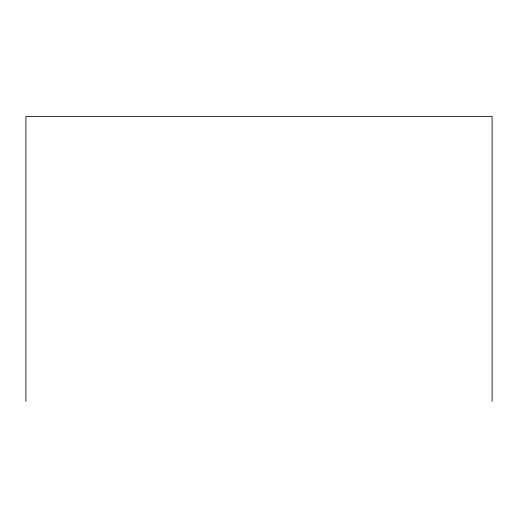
<?xml version="1.0" encoding="UTF-8"?>
<svg xmlns="http://www.w3.org/2000/svg" width="518" height="518" viewBox="0 0 518 518"><rect width="100%" height="100%" fill="white"/><g stroke="black" fill="none" stroke-linecap="round" stroke-linejoin="round"><path stroke-width="0.78" d="M492.1 401.437L492.1 116.563L25.9 116.563L25.9 401.437"/></g></svg>
